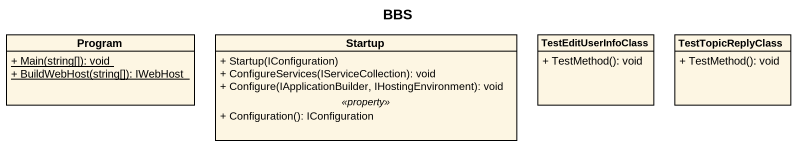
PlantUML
@startuml
title BBS
hide circle
hide empty members
skinparam classAttributeIconSize 0
class Program {
  {static} + Main(string[]): void
  {static} + BuildWebHost(string[]): IWebHost
}
class Startup {
  + Startup(IConfiguration)
  + ConfigureServices(IServiceCollection): void
  + Configure(IApplicationBuilder, IHostingEnvironment): void
  .. <<property>> ..
  + Configuration(): IConfiguration
}
class TestEditUserInfoClass {
  + TestMethod(): void
}
class TestTopicReplyClass {
  + TestMethod(): void
}
@enduml
